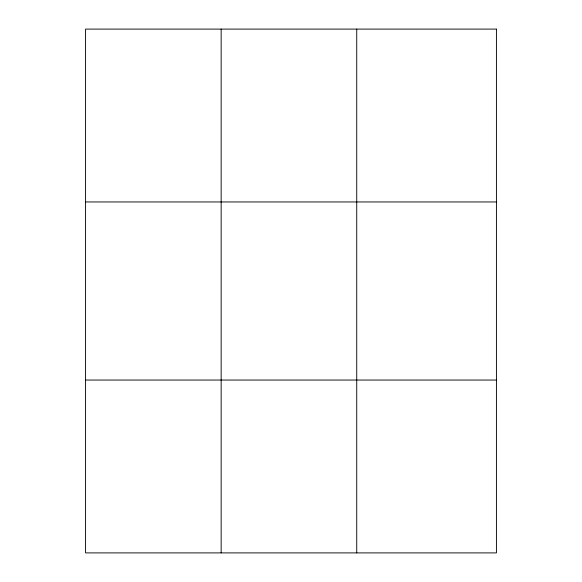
<?xml version="1.0" encoding="UTF-8"?>
<svg xmlns="http://www.w3.org/2000/svg" width="582" height="582" viewBox="0 0 582 582"><rect width="100%" height="100%" fill="white"/><g stroke="black" fill="none" stroke-linecap="round" stroke-linejoin="round"><path stroke-width="0.87" d="M221.153 29.1L221.153 552.9M356.737 29.1L356.737 552.9M85.576 201.954L496.424 201.954M85.576 380.046L496.424 380.046M496.424 29.1L496.424 552.9L85.576 552.9L85.576 29.1L496.424 29.1"/></g></svg>
